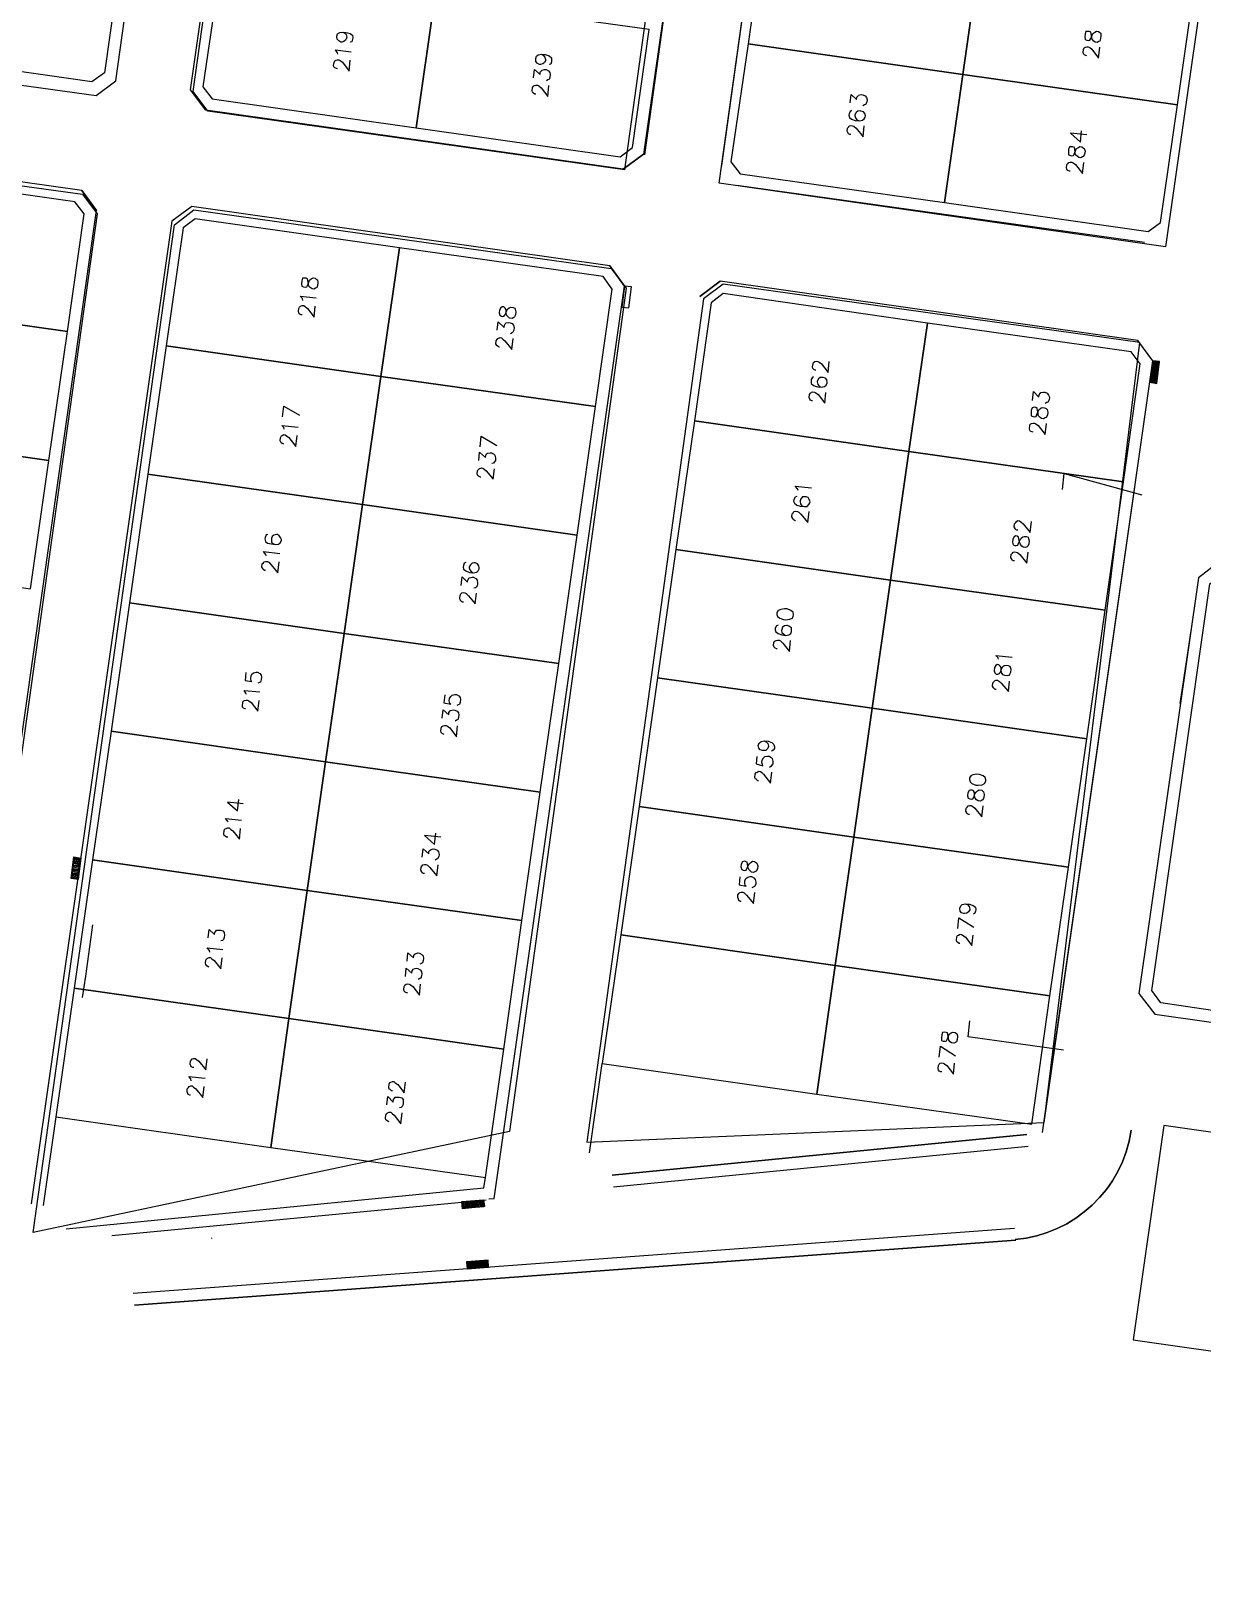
# Model space of a CAD drawing. Header units: metres. Extents: x 678 to 2349, y 417 to 1219.
# Drawn here: x 2076.6 to 2184.6, y 813 to 955.8 of the extents above; entities that cross this region are included whole.
import ezdxf

# ---------------------------------------------------------------- set-up
doc = ezdxf.new("R2010")
doc.units = ezdxf.units.M
doc.layers.add('BORDILLO', color=1, linetype='Continuous')
doc.layers.add('PDF2_area escolar', color=7, linetype='Continuous', true_color=0x989898)
doc.layers.add('PDF_Geometry', color=7, linetype='Continuous', true_color=0x797979)

# ---------------------------------------------------------------- blocks, each defined once
blk = doc.blocks.new('base')
at = {"layer": 'PDF_Geometry', "lineweight": 25, "extrusion": (-0.000787417, 0.063364, 0.99799), "elevation": 0.03}
for points in [[(-314.36, -197.29), (-299.6, -195.68), (-292.74, -194.19), (-282.66, -192.11), (-274.48, -190.36), (-258.04, -185.15), (-248.03, -180.61), (-240.54, -177.71), (-228.64, -174.04), (-222.73, -172.71), (-217.38, -171.04), (-209.93, -169.25), (-202.16, -164.76), (-196.2, -160.28), (-195.07, -159.82), (-178.09, -157.46), (-154.3, -156.61), (-136.67, -154.61), (-124.44, -153.16), (-118.07, -151.47), (-100.79, -146.65), (-80.95, -140.97), (-73.38, -139.33), (-61.69, -135.82), (-40.5, -131.6), (-37.73, -130.87), (-17.66, -129.44), (1.31, -127.46), (21.09, -124.93), (41.01, -122.83), (47.38, -123.46), (63.59, -123.19), (81.4, -124.31), (85.64, -96.07), (88.7, -66.39), (92.81, -40.78), (97.16, -22.39), (100.6, -1.56), (102.48, 8.32), (109.69, 37.36), (117.53, 76.62), (126.22, 115.64), (131.51, 149.59), (134.68, 173.97), (136.92, 195.59), (139.96, 229.68), (141.56, 250.68), (142.61, 271.37), (143.25, 283.21), (147.07, 312.94), (152.58, 355.63), (153.55, 396.04), (150.87, 418.02), (151.78, 438.64), (150.96, 458.03), (151.78, 438.64), (150.87, 418.02), (153.55, 396.04), (152.58, 355.63), (147.07, 312.94), (143.25, 283.21), (142.61, 271.37), (141.56, 250.68), (139.96, 229.68), (136.92, 195.59), (134.68, 173.97), (131.51, 149.59), (126.22, 115.64), (117.53, 76.62), (109.69, 37.36), (102.48, 8.32), (100.6, -1.56), (97.16, -22.39), (92.81, -40.78), (88.7, -66.39), (85.64, -96.07), (81.4, -124.31), (63.59, -123.19), (47.38, -123.46), (41.01, -122.83), (21.09, -124.93), (1.31, -127.46), (-17.66, -129.44), (-37.73, -130.87), (-40.5, -131.6), (-61.69, -135.82), (-73.38, -139.33), (-80.95, -140.97), (-100.79, -146.65), (-118.07, -151.47), (-124.44, -153.16), (-136.67, -154.61), (-154.3, -156.61), (-178.09, -157.46), (-195.07, -159.82), (-196.2, -160.28), (-202.16, -164.76), (-209.93, -169.25), (-217.38, -171.04), (-222.73, -172.71), (-228.64, -174.04), (-240.54, -177.71), (-248.03, -180.61), (-258.04, -185.15), (-274.48, -190.36), (-282.66, -192.11), (-292.74, -194.19), (-299.6, -195.68), (-314.36, -197.29), (-312.18, -178.45), (-309.15, -157.9), (-306.88, -132.9), (-305.82, -118), (-298.64, -78.8), (-291.06, -45.08), (-282.25, -15.12), (-275.64, 10.47), (-270.32, 33.9), (-263.82, 63.16), (-258.15, 86.41), (-284.42, 123.89)], [(-120.33, -7.08), (-121.73, -5.2), (-110.82, 64.9), (-108.94, 66.25), (-70.52, 60.32), (-69.13, 58.44), (-80.03, -11.66), (-81.91, -13.01)], [(-83.24, 53.28), (-83.42, 53.35), (-83.54, 53.5), (-83.6, 53.74), (-83.59, 53.83), (-83.48, 54), (-83.33, 54.12), (-83.13, 54.19), (-83.04, 54.18), (-82.87, 54.07), (-82.7, 53.91), (-82.68, 53.72), (-82.69, 53.63), (-82.76, 53.41), (-82.96, 53.29), (-83.24, 53.28), (-83.56, 53.32), (-83.92, 53.41), (-84.13, 53.57), (-84.15, 53.81), (-84.14, 53.94), (-84.06, 54.17), (-83.92, 54.19)], [(-82.77, 55.31), (-82.74, 55.17), (-82.54, 54.91), (-84, 55.09)], [(-101.57, 55.53), (-101.74, 55.65), (-101.86, 55.8), (-101.92, 56.04), (-101.92, 56.08), (-101.8, 56.3), (-101.64, 56.42), (-101.45, 56.49), (-101.36, 56.48), (-101.14, 56.36), (-101.02, 56.21), (-101, 55.97), (-101.01, 55.93), (-101.08, 55.71), (-101.23, 55.59), (-101.57, 55.53), (-101.89, 55.57), (-102.24, 55.71), (-102.45, 55.87), (-102.47, 56.11), (-102.45, 56.24), (-102.38, 56.47), (-102.24, 56.49)], [(-151.83, 56.3), (-151.74, 56.29), (-151.61, 56.23), (-151.53, 56.13), (-151.5, 55.98), (-151.53, 55.71), (-151.59, 55.58), (-151.7, 55.5), (-151.84, 55.47), (-151.98, 55.48), (-152.11, 55.55), (-152.32, 55.71), (-152.92, 56.53), (-153.04, 55.52)], [(-82.7, 56.64), (-82.61, 56.63), (-82.47, 56.57), (-82.39, 56.47), (-82.36, 56.33), (-82.4, 56.05), (-82.46, 55.92), (-82.56, 55.84), (-82.7, 55.81), (-82.84, 55.83), (-82.97, 55.89), (-83.19, 56.05), (-83.78, 56.87), (-83.9, 55.86)], [(-100.79, 57.71), (-100.89, 56.93), (-101.39, 57.41), (-101.41, 57.18), (-101.52, 57.06), (-101.57, 57.02), (-101.81, 56.95), (-101.95, 56.97), (-102.17, 57.09), (-102.29, 57.24), (-102.31, 57.43), (-102.28, 57.66), (-102.21, 57.88), (-102.11, 57.92), (-101.96, 57.99)], [(-100.98, 59.22), (-100.89, 59.21), (-100.76, 59.14), (-100.68, 59.04), (-100.65, 58.9), (-100.68, 58.63), (-100.74, 58.49), (-100.85, 58.41), (-100.99, 58.38), (-101.13, 58.4), (-101.26, 58.46), (-101.47, 58.63), (-102.07, 59.44), (-102.19, 58.44)], [(-70.52, 60.32), (-69.13, 58.44)], [(-129.96, 60.39), (-130.06, 59.61), (-130.55, 60.09), (-130.58, 59.86), (-130.69, 59.74), (-130.74, 59.7), (-130.98, 59.63), (-131.12, 59.65), (-131.34, 59.77), (-131.46, 59.92), (-131.52, 60.12), (-131.5, 60.34), (-131.38, 60.56), (-131.28, 60.6), (-131.13, 60.67)], [(-130.11, 61.1), (-129.96, 61.18), (-129.84, 61.4), (-129.82, 61.53), (-129.89, 61.73), (-130.06, 61.89), (-130.41, 62.02), (-130.78, 62.07), (-131.07, 62.01), (-131.22, 61.89), (-131.33, 61.72), (-131.34, 61.62), (-131.28, 61.38), (-131.16, 61.23), (-130.94, 61.16), (-130.89, 61.15), (-130.66, 61.17), (-130.5, 61.29), (-130.38, 61.51), (-130.37, 61.6), (-130.44, 61.79), (-130.56, 61.95), (-130.78, 62.07)], [(-129.98, 63.31), (-129.89, 63.3), (-129.76, 63.24), (-129.72, 63.14), (-129.65, 63), (-129.68, 62.72), (-129.79, 62.6), (-129.85, 62.51), (-129.99, 62.48), (-130.13, 62.5), (-130.26, 62.56), (-130.47, 62.72), (-131.11, 63.54), (-131.23, 62.54)], [(-151.74, 63.62), (-150.23, 63.44), (-151.15, 64.29), (-151.27, 63.24)], [(-108.94, 66.25), (-110.82, 64.9)], [(-150.18, 66.95), (-150.09, 66.94), (-149.95, 66.88), (-149.87, 66.78), (-149.84, 66.64), (-149.88, 66.36), (-149.94, 66.23), (-150.04, 66.15), (-150.18, 66.12), (-150.32, 66.14), (-150.45, 66.2), (-150.67, 66.36), (-151.31, 67.18), (-151.43, 66.18)], [(-58.98, 67.61), (-60.33, 69.48)], [(-95.36, 161.3), (-95.87, 161.27), (-108.94, 77.06), (-107.59, 75.18), (-69.13, 69.2), (-67.25, 70.55), (-53.17, 161.22)], [(-69.13, 69.2), (-67.25, 70.55)], [(-107.59, 75.18), (-108.94, 77.06), (-108.66, 79.02), (-109.3, 79.09), (-109.58, 77.13), (-108.94, 77.06)], [(-146.68, 154.87), (-157.56, 84.58), (-156.21, 82.7), (-117.75, 76.73), (-115.86, 78.12), (-117.75, 76.73)], [(-79.24, 78.02), (-79.22, 77.83), (-79.01, 77.62), (-80.47, 77.8)], [(-79.17, 79.36), (-79.08, 79.35), (-78.95, 79.29), (-78.87, 79.18), (-78.84, 79.04), (-78.87, 78.77), (-78.94, 78.63), (-79.04, 78.55), (-79.19, 78.48), (-79.32, 78.5), (-79.45, 78.6), (-79.66, 78.77), (-80.26, 79.58), (-80.38, 78.58)], [(-97.15, 81.01), (-97.24, 80.24), (-97.78, 80.77), (-97.81, 80.54), (-97.87, 80.41), (-97.98, 80.33), (-98.16, 80.3), (-98.35, 80.32), (-98.52, 80.39), (-98.64, 80.55), (-98.71, 80.78), (-98.68, 81.01), (-98.57, 81.19), (-98.51, 81.27), (-98.36, 81.35)], [(-97.33, 82.57), (-97.29, 82.56), (-97.12, 82.45), (-97.08, 82.4), (-97, 82.25), (-97.03, 81.97), (-97.14, 81.85), (-97.2, 81.76), (-97.39, 81.69), (-97.53, 81.71), (-97.66, 81.82), (-97.82, 81.98), (-98.47, 82.8), (-98.59, 81.79)], [(-126.48, 85.06), (-126.43, 85.05), (-126.3, 84.99), (-126.22, 84.89), (-126.19, 84.75), (-126.23, 84.47), (-126.29, 84.34), (-126.39, 84.26), (-126.53, 84.23), (-126.67, 84.25), (-126.8, 84.31), (-127.01, 84.47), (-127.61, 85.29), (-127.73, 84.28)], [(-146.52, 155.78), (-157.56, 84.58), (-157.28, 86.54), (-157.91, 86.67), (-158.2, 84.66), (-157.56, 84.58)], [(-157.6, 84.63), (-157.33, 86.5), (-157.87, 86.61), (-158.15, 84.7), (-157.56, 84.95)], [(-157.53, 85.18), (-158.12, 84.93)], [(-157.55, 85.05), (-158.14, 84.79)], [(-157.54, 85.09), (-158.13, 84.88)], [(-157.57, 84.91), (-158.06, 84.69)], [(-157.58, 84.82), (-157.92, 84.67)], [(-126.27, 85.68), (-126.12, 85.76), (-126.05, 85.93), (-126.03, 86.07), (-126.05, 86.3), (-126.26, 86.47), (-126.62, 86.61), (-126.94, 86.64), (-127.27, 86.59), (-127.42, 86.47), (-127.5, 86.25), (-127.5, 86.2), (-127.48, 85.97), (-127.36, 85.81), (-127.14, 85.74), (-127.05, 85.73), (-126.86, 85.75), (-126.71, 85.87), (-126.59, 86.09), (-126.58, 86.14), (-126.65, 86.38), (-126.77, 86.53), (-126.94, 86.64)], [(-157.33, 86.5), (-157.91, 86.25)], [(-157.34, 86.37), (-157.93, 86.11)], [(-157.34, 86.41), (-157.92, 86.2)], [(-157.36, 86.27), (-157.94, 86.02)], [(-157.36, 86.23), (-157.95, 85.97)], [(-157.37, 86.14), (-157.96, 85.88)], [(-157.39, 86), (-158.02, 85.75)], [(-157.38, 86.05), (-158.01, 85.84)], [(-157.4, 85.91), (-158.03, 85.66)], [(-157.4, 85.86), (-158.04, 85.61)], [(-157.42, 85.77), (-158.05, 85.52)], [(-157.42, 86.51), (-157.9, 86.34)], [(-157.47, 85.69), (-158.06, 85.43)], [(-157.48, 85.64), (-158.07, 85.39)], [(-157.49, 85.5), (-158.08, 85.25)], [(-157.49, 85.55), (-158.08, 85.29)], [(-157.51, 85.41), (-158.09, 85.16)], [(-157.52, 85.32), (-158.1, 85.07)], [(-157.52, 85.27), (-158.11, 85.02)], [(-157.56, 86.53), (-157.9, 86.39)], [(-126.14, 87.89), (-126.09, 87.89), (-125.96, 87.82), (-125.88, 87.72), (-125.85, 87.58), (-125.88, 87.31), (-125.95, 87.17), (-126.05, 87.09), (-126.19, 87.06), (-126.33, 87.08), (-126.46, 87.14), (-126.67, 87.31), (-127.27, 88.12), (-127.39, 87.12)], [(-146.42, 88.11), (-146.52, 87.29), (-147.01, 87.81), (-147.04, 87.58), (-147.15, 87.46), (-147.21, 87.37), (-147.44, 87.35), (-147.58, 87.37), (-147.8, 87.44), (-147.92, 87.64), (-147.99, 87.83), (-147.96, 88.06), (-147.84, 88.28), (-147.74, 88.32), (-147.59, 88.39)], [(-77.25, 88.77), (-77.37, 87.77), (-78.8, 88.63)], [(-77.39, 89.9), (-77.36, 89.76), (-77.16, 89.55), (-78.66, 89.73)], [(-146.44, 91.03), (-146.35, 91.02), (-146.22, 90.96), (-146.14, 90.86), (-146.11, 90.72), (-146.14, 90.44), (-146.2, 90.31), (-146.31, 90.23), (-146.45, 90.2), (-146.59, 90.22), (-146.72, 90.28), (-146.93, 90.44), (-147.57, 91.26), (-147.69, 90.26)], [(-77.32, 91.28), (-77.23, 91.27), (-77.1, 91.17), (-77.06, 91.11), (-76.99, 90.97), (-77.02, 90.69), (-77.13, 90.52), (-77.18, 90.48), (-77.33, 90.41), (-77.47, 90.42), (-77.59, 90.53), (-77.81, 90.69), (-78.45, 91.51), (-78.57, 90.51)], [(-95.44, 91.75), (-95.55, 90.79), (-96.98, 91.66)], [(-95.29, 93.03), (-95.38, 92.25), (-95.92, 92.74), (-95.95, 92.55), (-96.01, 92.42), (-96.11, 92.34), (-96.34, 92.32), (-96.48, 92.34), (-96.66, 92.41), (-96.78, 92.56), (-96.84, 92.8), (-96.82, 93.03), (-96.7, 93.2), (-96.65, 93.29), (-96.5, 93.32)], [(-95.47, 94.58), (-95.42, 94.58), (-95.25, 94.47), (-95.21, 94.41), (-95.14, 94.27), (-95.17, 93.95), (-95.28, 93.82), (-95.33, 93.78), (-95.53, 93.71), (-95.67, 93.73), (-95.79, 93.83), (-95.96, 93.99), (-96.61, 94.77), (-96.72, 93.81)], [(-124.72, 96.16), (-124.65, 96.01), (-124.45, 95.76), (-125.96, 95.94)], [(-149.09, 96.36), (-149.27, 94.9), (-156.39, 96.96)], [(-124.57, 96.7), (-124.42, 96.77), (-124.3, 96.99), (-124.28, 97.13), (-124.35, 97.32), (-124.56, 97.53), (-124.87, 97.62), (-125.24, 97.66), (-125.52, 97.65), (-125.68, 97.48), (-125.79, 97.31), (-125.8, 97.22), (-125.73, 97.02), (-125.62, 96.83), (-125.44, 96.76), (-125.35, 96.75), (-125.12, 96.76), (-124.96, 96.93), (-124.89, 97.11), (-124.88, 97.2), (-124.9, 97.39), (-125.02, 97.59), (-125.24, 97.66)], [(-124.43, 98.95), (-124.39, 98.95), (-124.22, 98.84), (-124.18, 98.74), (-124.11, 98.59), (-124.14, 98.32), (-124.25, 98.19), (-124.3, 98.1), (-124.49, 98.08), (-124.63, 98.1), (-124.76, 98.16), (-124.92, 98.36), (-125.57, 99.14), (-125.69, 98.13)], [(-75.76, 99.63), (-75.61, 99.66), (-75.49, 99.88), (-75.48, 100.01), (-75.54, 100.25), (-75.71, 100.41), (-76.07, 100.5), (-76.43, 100.54), (-76.71, 100.53), (-76.87, 100.41), (-76.99, 100.19), (-77, 100.1), (-76.93, 99.91), (-76.81, 99.76), (-76.64, 99.64), (-76.54, 99.63), (-76.3, 99.69), (-76.15, 99.82), (-76.08, 99.99), (-76.07, 100.08), (-76.09, 100.32), (-76.21, 100.47), (-76.43, 100.54)], [(-144.93, 100.08), (-144.84, 100.07), (-144.71, 100.01), (-144.68, 99.91), (-144.6, 99.76), (-144.63, 99.49), (-144.74, 99.36), (-144.8, 99.28), (-144.95, 99.2), (-145.08, 99.22), (-145.21, 99.32), (-145.42, 99.49), (-146.07, 100.31), (-146.19, 99.3)], [(-75.5, 102.94), (-75.41, 102.93), (-75.27, 102.86), (-75.24, 102.77), (-75.16, 102.62), (-75.2, 102.34), (-75.31, 102.22), (-75.36, 102.13), (-75.5, 102.1), (-75.69, 102.12), (-75.82, 102.19), (-75.98, 102.39), (-76.63, 103.17), (-76.75, 102.16)], [(-75.57, 101.6), (-75.54, 101.46), (-75.34, 101.2), (-76.84, 101.38)], [(-93.97, 102.43), (-93.82, 102.5), (-93.75, 102.72), (-93.73, 102.86), (-93.75, 103.05), (-93.97, 103.21), (-94.32, 103.35), (-94.64, 103.39), (-94.97, 103.33), (-95.12, 103.21), (-95.19, 103.04), (-95.2, 102.95), (-95.18, 102.76), (-95.06, 102.56), (-94.84, 102.48), (-94.75, 102.47), (-94.56, 102.5), (-94.4, 102.66), (-94.29, 102.84), (-94.28, 102.93), (-94.35, 103.12), (-94.47, 103.27), (-94.64, 103.39)], [(-144.59, 102.91), (-144.5, 102.9), (-144.37, 102.84), (-144.33, 102.74), (-144.26, 102.6), (-144.29, 102.32), (-144.4, 102.2), (-144.46, 102.11), (-144.6, 102.08), (-144.74, 102.1), (-144.87, 102.16), (-145.08, 102.32), (-145.72, 103.14), (-145.85, 102.14)], [(-253.28, 117.21), (-163.47, 103.24), (-161.54, 104.68), (-155.57, 143.05), (-157.01, 144.98), (-245.63, 158.72)], [(-93.53, 104.55), (-93.62, 103.77), (-94.12, 104.25), (-94.14, 104.07), (-94.25, 103.9), (-94.31, 103.86), (-94.55, 103.79), (-94.68, 103.81), (-94.9, 103.93), (-95.02, 104.08), (-95.04, 104.32), (-95.02, 104.5), (-94.94, 104.72), (-94.84, 104.8), (-94.7, 104.83)], [(-162.33, 144.7), (-157.59, 143.94), (-156.76, 142.78), (-162.58, 105.27), (-163.75, 104.43), (-168.44, 105.14)], [(-93.71, 106.1), (-93.62, 106.09), (-93.49, 105.99), (-93.41, 105.88), (-93.38, 105.74), (-93.42, 105.47), (-93.48, 105.33), (-93.58, 105.25), (-93.72, 105.22), (-93.86, 105.24), (-93.99, 105.3), (-94.2, 105.51), (-94.8, 106.28), (-94.92, 105.28)], [(-122.72, 108.58), (-122.57, 108.65), (-122.45, 108.87), (-122.43, 109.01), (-122.5, 109.2), (-122.72, 109.37), (-123.03, 109.5), (-123.39, 109.54), (-123.68, 109.48), (-123.88, 109.37), (-123.94, 109.19), (-123.95, 109.1), (-123.94, 108.86), (-123.77, 108.71), (-123.59, 108.64), (-123.5, 108.63), (-123.31, 108.65), (-123.11, 108.77), (-123.04, 108.99), (-123.03, 109.08), (-123.05, 109.27), (-123.22, 109.43), (-123.39, 109.54)], [(-122.59, 110.79), (-122.55, 110.78), (-122.41, 110.72), (-122.33, 110.62), (-122.26, 110.47), (-122.29, 110.2), (-122.4, 110.07), (-122.5, 109.99), (-122.64, 109.96), (-122.78, 109.98), (-122.91, 110.04), (-123.12, 110.25), (-123.72, 111.02), (-123.84, 110.01)], [(-160.76, 109.59), (-160.01, 114.28), (-159.68, 116.28)], [(-142.99, 111.99), (-142.96, 111.85), (-142.75, 111.64), (-144.26, 111.82)], [(-73.57, 112.35), (-73.49, 113.08), (-74.12, 113.2), (-74.04, 113.15), (-74.02, 112.91), (-74.04, 112.68), (-74.11, 112.51), (-74.27, 112.39), (-74.51, 112.32), (-74.64, 112.34), (-74.86, 112.46), (-74.98, 112.61), (-75, 112.8), (-74.98, 113.03), (-74.9, 113.25), (-74.81, 113.29), (-74.66, 113.36)], [(-142.74, 114.79), (-142.65, 114.78), (-142.53, 114.67), (-142.49, 114.62), (-142.41, 114.48), (-142.45, 114.16), (-142.56, 114.03), (-142.61, 113.99), (-142.76, 113.91), (-142.89, 113.93), (-143.07, 114.04), (-143.23, 114.2), (-143.88, 114.98), (-144, 114.02)], [(-73.49, 115.72), (-73.45, 115.72), (-73.32, 115.66), (-73.23, 115.55), (-73.21, 115.41), (-73.24, 115.14), (-73.3, 115.01), (-73.4, 114.93), (-73.55, 114.9), (-73.68, 114.91), (-73.81, 114.98), (-74.03, 115.14), (-74.62, 115.95), (-74.75, 114.95)], [(-73.61, 114.39), (-73.53, 114.25), (-73.38, 114), (-74.84, 114.17)], [(-91.89, 114.65), (-91.8, 115.38), (-92.44, 115.5), (-92.35, 115.45), (-92.29, 115.21), (-92.32, 114.98), (-92.43, 114.81), (-92.58, 114.69), (-92.82, 114.62), (-92.96, 114.64), (-93.18, 114.76), (-93.3, 114.91), (-93.32, 115.1), (-93.29, 115.33), (-93.22, 115.55), (-93.12, 115.59), (-92.98, 115.66)], [(-91.63, 116.8), (-91.73, 116.02), (-92.23, 116.5), (-92.25, 116.27), (-92.36, 116.14), (-92.41, 116.1), (-92.65, 116.04), (-92.79, 116.06), (-93.01, 116.17), (-93.13, 116.33), (-93.15, 116.52), (-93.12, 116.75), (-93.05, 116.97), (-92.95, 117), (-92.81, 117.08)], [(-91.78, 118.3), (-91.73, 118.29), (-91.6, 118.23), (-91.52, 118.13), (-91.49, 117.99), (-91.52, 117.71), (-91.59, 117.58), (-91.69, 117.5), (-91.83, 117.47), (-91.97, 117.49), (-92.1, 117.55), (-92.31, 117.71), (-92.91, 118.53), (-93.03, 117.52)], [(-121.29, 119.26), (-121.51, 119.38), (-121.63, 119.53), (-121.69, 119.77), (-121.69, 119.82), (-121.57, 120.03), (-121.42, 120.15), (-121.18, 120.17), (-121.14, 120.17), (-120.91, 120.09), (-120.79, 119.94), (-120.73, 119.7), (-120.73, 119.65), (-120.85, 119.44), (-121.01, 119.32), (-121.29, 119.26), (-121.66, 119.3), (-122.01, 119.44), (-122.18, 119.6), (-122.24, 119.84), (-122.23, 119.97), (-122.11, 120.15), (-121.97, 120.22)], [(-120.61, 120.71), (-120.53, 121.39), (-121.15, 121.56), (-121.12, 121.46), (-121.05, 121.27), (-121.08, 121.04), (-121.2, 120.82), (-121.35, 120.7), (-121.58, 120.68), (-121.72, 120.7), (-121.9, 120.77), (-122.02, 120.92), (-122.08, 121.16), (-122.06, 121.39), (-121.94, 121.56), (-121.89, 121.65), (-121.74, 121.72)], [(-120.71, 122.94), (-120.66, 122.94), (-120.54, 122.83), (-120.45, 122.77), (-120.38, 122.63), (-120.41, 122.35), (-120.52, 122.18), (-120.62, 122.14), (-120.77, 122.07), (-120.91, 122.09), (-121.03, 122.19), (-121.2, 122.35), (-121.84, 123.17), (-121.96, 122.17)], [(-73.18, 124.5), (-71.72, 124.32), (-72.64, 125.13), (-72.76, 124.08)], [(-140.15, 126.31), (-140.06, 126.3), (-139.93, 126.23), (-139.89, 126.14), (-139.82, 125.99), (-139.85, 125.71), (-139.96, 125.59), (-140.02, 125.5), (-140.16, 125.47), (-140.3, 125.49), (-140.47, 125.56), (-140.64, 125.72), (-141.28, 126.54), (-141.4, 125.53)], [(-71.7, 127.56), (-71.6, 127.55), (-71.48, 127.45), (-71.39, 127.39), (-71.36, 127.25), (-71.4, 126.93), (-71.46, 126.79), (-71.56, 126.76), (-71.71, 126.69), (-71.85, 126.7), (-71.97, 126.81), (-72.18, 126.97), (-72.79, 127.74), (-72.9, 126.78)], [(-71.77, 126.18), (-71.69, 126.03), (-71.53, 125.83), (-73, 126.01)], [(-91.37, 127.8), (-89.87, 127.62), (-90.78, 128.47), (-90.91, 127.42)], [(-58.08, 129.36), (-57.81, 131.22), (-57.26, 131.16), (-57.53, 129.29)], [(-58.06, 129.54), (-57.51, 129.43)], [(-58.07, 129.45), (-57.52, 129.34)], [(-89.62, 129.63), (-89.72, 128.85), (-90.22, 129.33), (-90.24, 129.1), (-90.35, 128.98), (-90.45, 128.94), (-90.64, 128.87), (-90.78, 128.89), (-91, 129.01), (-91.12, 129.16), (-91.18, 129.4), (-91.16, 129.59), (-91.04, 129.8), (-90.94, 129.84), (-90.8, 129.91)], [(-57.84, 130.95), (-57.29, 130.88)], [(-57.85, 130.86), (-57.3, 130.79)], [(-57.86, 130.77), (-57.31, 130.7)], [(-57.87, 130.68), (-57.33, 130.56)], [(-57.89, 130.54), (-57.34, 130.47)], [(-57.9, 130.45), (-57.35, 130.38)], [(-57.91, 130.36), (-57.36, 130.29)], [(-57.92, 130.26), (-57.38, 130.15)], [(-57.98, 130.13), (-57.39, 130.06)], [(-58, 130.04), (-57.45, 129.98)], [(-58.01, 129.95), (-57.46, 129.84)], [(-58.02, 129.86), (-57.47, 129.75)], [(-58.03, 129.72), (-57.49, 129.66)], [(-58.05, 129.63), (-57.5, 129.56)], [(-89.81, 131.14), (-89.72, 131.13), (-89.59, 131.07), (-89.56, 130.97), (-89.48, 130.82), (-89.51, 130.55), (-89.62, 130.42), (-89.68, 130.33), (-89.82, 130.3), (-89.96, 130.32), (-90.09, 130.38), (-90.3, 130.59), (-90.94, 131.37), (-91.07, 130.36)], [(-57.81, 131.18), (-57.26, 131.11)], [(-57.82, 131.09), (-57.28, 130.98)], [(-118.9, 131.81), (-118.81, 132.55), (-119.45, 132.67), (-119.36, 132.61), (-119.34, 132.38), (-119.36, 132.19), (-119.44, 131.97), (-119.64, 131.86), (-119.83, 131.79), (-119.97, 131.8), (-120.18, 131.92), (-120.3, 132.08), (-120.37, 132.32), (-120.35, 132.5), (-120.23, 132.72), (-120.18, 132.76), (-119.98, 132.83)], [(-118.99, 134.1), (-118.9, 134.09), (-118.78, 133.98), (-118.74, 133.88), (-118.67, 133.73), (-118.7, 133.46), (-118.81, 133.33), (-118.87, 133.25), (-119.01, 133.22), (-119.15, 133.24), (-119.28, 133.3), (-119.48, 133.51), (-120.13, 134.28), (-120.25, 133.28)], [(-139.67, 134.55), (-139.89, 134.67), (-140.01, 134.82), (-140.07, 135.06), (-140.06, 135.11), (-139.95, 135.32), (-139.79, 135.44), (-139.56, 135.46), (-139.51, 135.46), (-139.29, 135.38), (-139.17, 135.23), (-139.15, 135), (-139.16, 134.95), (-139.23, 134.73), (-139.38, 134.61), (-139.67, 134.55), (-140.03, 134.59), (-140.39, 134.73), (-140.6, 134.89), (-140.62, 135.13), (-140.6, 135.26), (-140.53, 135.44), (-140.39, 135.52)], [(-138.93, 136.82), (-139.05, 135.86), (-140.43, 136.73)], [(-59.14, 135.51), (-58.44, 140.25), (-58.11, 142.2)], [(-69.79, 136.84), (-69.88, 136.06), (-70.38, 136.54), (-70.4, 136.36), (-70.51, 136.23), (-70.57, 136.15), (-70.8, 136.13), (-70.94, 136.15), (-71.16, 136.22), (-71.28, 136.37), (-71.3, 136.61), (-71.27, 136.83), (-71.21, 137.01), (-71.1, 137.09), (-70.96, 137.12)], [(-139.09, 138.23), (-139.04, 138.23), (-138.91, 138.12), (-138.83, 138.06), (-138.8, 137.92), (-138.84, 137.6), (-138.9, 137.47), (-139, 137.44), (-139.14, 137.36), (-139.28, 137.38), (-139.41, 137.48), (-139.62, 137.65), (-140.22, 138.42), (-140.34, 137.46)], [(-69.91, 138.15), (-69.88, 138.01), (-69.68, 137.76), (-71.14, 137.93)], [(-88.1, 139.23), (-88.19, 138.46), (-88.69, 138.93), (-88.72, 138.7), (-88.82, 138.58), (-88.88, 138.54), (-89.11, 138.47), (-89.25, 138.49), (-89.47, 138.61), (-89.59, 138.76), (-89.61, 139), (-89.59, 139.18), (-89.51, 139.4), (-89.42, 139.44), (-89.27, 139.51)], [(-69.84, 139.54), (-69.74, 139.53), (-69.62, 139.42), (-69.54, 139.31), (-69.51, 139.17), (-69.54, 138.9), (-69.6, 138.77), (-69.7, 138.73), (-69.85, 138.66), (-69.99, 138.67), (-70.11, 138.78), (-70.32, 138.95), (-70.93, 139.71), (-71.05, 138.71)], [(-87.93, 140.65), (-88.02, 139.87), (-88.52, 140.35), (-88.55, 140.12), (-88.65, 139.99), (-88.7, 139.95), (-88.94, 139.89), (-89.08, 139.91), (-89.3, 140.03), (-89.42, 140.18), (-89.44, 140.41), (-89.42, 140.6), (-89.34, 140.82), (-89.25, 140.85), (-89.1, 140.93)], [(-88.11, 142.16), (-88.02, 142.14), (-87.89, 142.08), (-87.81, 141.98), (-87.78, 141.84), (-87.82, 141.56), (-87.88, 141.43), (-87.98, 141.35), (-88.12, 141.32), (-88.26, 141.34), (-88.39, 141.4), (-88.6, 141.57), (-89.2, 142.38), (-89.32, 141.37)], [(-148.55, 148.19), (-139.76, 146.85), (-139.94, 145.39)], [(-137.08, 148.7), (-137.2, 147.7), (-138.58, 148.61)], [(-68.3, 148.81), (-68.21, 148.8), (-68.08, 148.74), (-68.04, 148.64), (-67.97, 148.49), (-68, 148.22), (-68.11, 148.09), (-68.17, 148.01), (-68.31, 147.98), (-68.45, 147.99), (-68.58, 148.06), (-68.79, 148.22), (-69.43, 149.04), (-69.55, 148.03)], [(-68.06, 150.03), (-68.04, 149.85), (-67.83, 149.64), (-69.34, 149.82)], [(-104.72, 157.14), (-105.99, 148.9)], [(-137.29, 150.07), (-137.2, 150.06), (-137.06, 150), (-136.98, 149.9), (-136.96, 149.76), (-136.99, 149.48), (-137.05, 149.35), (-137.15, 149.27), (-137.3, 149.24), (-137.43, 149.26), (-137.56, 149.32), (-137.78, 149.48), (-138.37, 150.3), (-138.49, 149.29)], [(-67.99, 151.37), (-67.9, 151.36), (-67.77, 151.3), (-67.73, 151.2), (-67.66, 151.05), (-67.69, 150.78), (-67.8, 150.65), (-67.86, 150.57), (-68.01, 150.49), (-68.14, 150.51), (-68.27, 150.62), (-68.48, 150.78), (-69.12, 151.6), (-69.25, 150.59)], [(-86.61, 151.2), (-86.52, 151.19), (-86.39, 151.08), (-86.3, 151.03), (-86.27, 150.88), (-86.31, 150.56), (-86.38, 150.43), (-86.47, 150.4), (-86.62, 150.32), (-86.76, 150.34), (-86.88, 150.45), (-87.1, 150.61), (-87.7, 151.38), (-87.81, 150.42)], [(-86.08, 152.48), (-86.18, 151.71), (-86.67, 152.23), (-86.7, 152), (-86.8, 151.87), (-86.86, 151.79), (-87.1, 151.77), (-87.23, 151.79), (-87.46, 151.86), (-87.58, 152.01), (-87.59, 152.25), (-87.57, 152.48), (-87.5, 152.65), (-87.4, 152.73), (-87.25, 152.76)], [(-55.53, 153.21), (-54.26, 161.4)], [(-86.27, 154.04), (-86.17, 154.02), (-86.05, 153.92), (-85.96, 153.86), (-85.93, 153.72), (-85.97, 153.44), (-86.03, 153.27), (-86.13, 153.23), (-86.28, 153.16), (-86.42, 153.17), (-86.54, 153.28), (-86.75, 153.45), (-87.35, 154.26), (-87.47, 153.25)], [(-106.89, 160.32), (-145.16, 157.05)], [(-56.37, 163.56), (-94.93, 160.27), (-95.09, 159.32)], [(-60.55, 164.25), (-95.12, 161.36)], [(-92.96, 161.57), (-94.84, 161.42), (-94.91, 161.99), (-92.99, 162.13)], [(-94.04, 161.46), (-94.11, 162.03)], [(-94.28, 161.45), (-94.3, 162.01)], [(-94.37, 161.46), (-94.39, 162.02)], [(-94.46, 161.42), (-94.54, 161.99)], [(-94.56, 161.43), (-94.63, 162)], [(-94.69, 161.45), (-94.72, 161.96)], [(-94.79, 161.42), (-94.82, 161.98)], [(-93.01, 161.57), (-93.08, 162.14)], [(-93.15, 161.54), (-93.18, 162.1)], [(-93.24, 161.55), (-93.27, 162.11)], [(-93.34, 161.52), (-93.37, 162.08)], [(-93.43, 161.53), (-93.5, 162.1)], [(-93.52, 161.54), (-93.6, 162.06)], [(-93.67, 161.51), (-93.69, 162.07)], [(-93.76, 161.52), (-93.79, 162.04)], [(-93.85, 161.49), (-93.88, 162.05)], [(-93.95, 161.5), (-94.02, 162.06)], [(-94.18, 161.48), (-94.2, 162.04)], [(-143.83, 164.63), (-62.45, 169.62)], [(-69.78, 164.62), (-69.79, 164.57)], [(-93.3, 167.64), (-93.34, 167.69), (-95.21, 167.54), (-95.19, 166.98), (-93.27, 167.12)], [(-93.31, 167.17), (-94.04, 167.63)], [(-93.31, 167.13), (-94.14, 167.6)], [(-93.41, 167.09), (-94.28, 167.61)], [(-93.55, 167.11), (-94.37, 167.62)], [(-93.64, 167.12), (-94.51, 167.6)], [(-93.74, 167.09), (-94.6, 167.61)], [(-93.87, 167.1), (-94.7, 167.57)], [(-93.97, 167.07), (-94.83, 167.59)], [(-94.11, 167.08), (-94.93, 167.55)], [(-94.2, 167.05), (-95.07, 167.57)], [(-94.3, 167.06), (-95.17, 167.54)], [(-94.44, 167.03), (-95.22, 167.5)], [(-94.53, 167.04), (-95.22, 167.45)], [(-94.67, 167.06), (-95.19, 167.35)], [(-94.76, 167.02), (-95.2, 167.26)], [(-94.9, 167.04), (-95.2, 167.22)], [(-95, 167.01), (-95.22, 167.12)], [(-95.09, 167.02), (-95.18, 167.07)], [(-93.29, 167.36), (-93.81, 167.65)], [(-93.3, 167.26), (-93.95, 167.62)], [(-93.3, 167.59), (-93.48, 167.66)], [(-93.32, 167.5), (-93.57, 167.67)], [(-93.33, 167.41), (-93.72, 167.64)]]:
    blk.add_lwpolyline(points, dxfattribs=at)
for points in [[(-140.37, 57.89), (-142.22, 46.01), (-122.41, 42.97), (-120.62, 54.81)], [(-62.9, 45.87), (-61.22, 56.75), (-60.05, 57.58), (-41.29, 54.67), (-43.14, 42.79)], [(-160.13, 60.96), (-161.97, 49.08), (-142.22, 46.01), (-140.37, 57.89)], [(-89.91, 62.2), (-91.75, 50.36), (-72, 47.29), (-70.27, 58.16), (-71.11, 59.28)], [(-109.83, 64.27), (-111.51, 53.39), (-91.75, 50.36), (-89.91, 62.2), (-108.67, 65.11)], [(-151.67, 54.57), (-151.69, 54.8), (-151.86, 54.87), (-152, 54.89), (-152.14, 54.86), (-152.21, 54.72), (-152.34, 54.42), (-152.4, 54.24), (-152.6, 54.12), (-152.75, 54.05), (-152.93, 54.07), (-153.06, 54.18), (-153.15, 54.23), (-153.16, 54.47), (-153.13, 54.74), (-153.06, 54.97), (-152.96, 55), (-152.81, 55.08), (-152.63, 55.05), (-152.5, 54.95), (-152.34, 54.79), (-152.31, 54.6), (-152.26, 54.27), (-152.23, 54.12), (-152.1, 54.06), (-151.96, 54.05), (-151.78, 54.07), (-151.7, 54.29)], [(-138.53, 69.72), (-140.37, 57.89), (-120.62, 54.81), (-118.89, 65.69), (-119.73, 66.81)], [(-158.45, 71.8), (-160.13, 60.96), (-140.37, 57.89), (-138.53, 69.72), (-157.28, 72.63)], [(-150.02, 65.22), (-150.03, 65.45), (-150.21, 65.52), (-150.35, 65.54), (-150.49, 65.51), (-150.55, 65.38), (-150.68, 65.07), (-150.75, 64.89), (-150.95, 64.77), (-151.1, 64.7), (-151.28, 64.72), (-151.41, 64.83), (-151.49, 64.89), (-151.56, 65.13), (-151.52, 65.4), (-151.4, 65.62), (-151.31, 65.65), (-151.16, 65.73), (-150.98, 65.71), (-150.85, 65.6), (-150.68, 65.44), (-150.66, 65.25), (-150.61, 64.92), (-150.58, 64.78), (-150.45, 64.71), (-150.31, 64.7), (-150.12, 64.72), (-150.05, 64.94)], [(-57.5, 80.64), (-59.18, 69.76), (-58.34, 68.64), (-39.59, 65.73), (-37.75, 77.57)], [(-86.36, 85.14), (-88.21, 73.26), (-69.41, 70.35), (-68.29, 71.18), (-66.6, 82.06)], [(-106.12, 88.17), (-107.8, 77.34), (-106.96, 76.17), (-88.21, 73.26), (-86.36, 85.14)], [(-79.15, 76.48), (-79.17, 76.71), (-79.34, 76.78), (-79.48, 76.8), (-79.62, 76.77), (-79.69, 76.64), (-79.82, 76.33), (-79.88, 76.15), (-80.04, 76.03), (-80.23, 75.96), (-80.41, 75.98), (-80.54, 76.09), (-80.63, 76.15), (-80.64, 76.38), (-80.61, 76.66), (-80.54, 76.88), (-80.44, 76.91), (-80.29, 76.99), (-80.11, 76.97), (-79.94, 76.85), (-79.82, 76.7), (-79.8, 76.47), (-79.74, 76.18), (-79.71, 76.04), (-79.58, 75.98), (-79.44, 75.96), (-79.25, 75.98), (-79.18, 76.21)], [(-55.65, 92.52), (-57.5, 80.64), (-37.75, 77.57), (-35.9, 89.45)], [(-134.98, 92.67), (-136.82, 80.83), (-118.02, 77.87), (-116.9, 78.71), (-115.22, 89.59)], [(-97.34, 79.41), (-97.41, 79.61), (-97.54, 79.72), (-97.68, 79.73), (-97.82, 79.66), (-97.93, 79.53), (-98.01, 79.26), (-98.13, 79.05), (-98.28, 78.93), (-98.43, 78.9), (-98.65, 78.92), (-98.79, 78.99), (-98.82, 79.08), (-98.88, 79.32), (-98.85, 79.6), (-98.74, 79.77), (-98.68, 79.85), (-98.53, 79.93), (-98.3, 79.9), (-98.18, 79.79), (-98.06, 79.64), (-97.99, 79.4), (-97.98, 79.12), (-97.91, 78.97), (-97.78, 78.86), (-97.64, 78.85), (-97.5, 78.92), (-97.38, 79.14)], [(-154.73, 95.74), (-156.41, 84.86), (-155.57, 83.74), (-136.82, 80.83), (-134.98, 92.67)], [(-84.52, 96.97), (-86.36, 85.14), (-66.6, 82.06), (-64.76, 93.9)], [(-157.87, 86.61), (-157.33, 86.5), (-157.6, 84.63), (-158.15, 84.7)], [(-104.27, 100.05), (-106.12, 88.17), (-86.36, 85.14), (-84.52, 96.97)], [(-146.28, 89.3), (-146.3, 89.53), (-146.47, 89.6), (-146.61, 89.62), (-146.75, 89.59), (-146.82, 89.41), (-146.95, 89.15), (-147.01, 88.97), (-147.22, 88.81), (-147.36, 88.78), (-147.54, 88.8), (-147.68, 88.86), (-147.76, 88.97), (-147.82, 89.21), (-147.79, 89.48), (-147.67, 89.7), (-147.57, 89.73), (-147.42, 89.81), (-147.24, 89.79), (-147.11, 89.68), (-146.95, 89.52), (-146.93, 89.28), (-146.87, 89), (-146.84, 88.86), (-146.72, 88.75), (-146.58, 88.73), (-146.39, 88.8), (-146.31, 89.02)], [(-133.13, 104.55), (-134.98, 92.67), (-115.22, 89.59), (-113.37, 101.47)], [(-53.81, 104.36), (-55.65, 92.52), (-35.9, 89.45), (-34.06, 101.28)], [(-152.89, 107.58), (-154.73, 95.74), (-134.98, 92.67), (-133.13, 104.55)], [(-82.67, 108.85), (-84.52, 96.97), (-64.76, 93.9), (-62.91, 105.78)], [(-102.43, 111.88), (-104.27, 100.05), (-84.52, 96.97), (-82.67, 108.85)], [(-131.28, 116.38), (-133.13, 104.55), (-113.37, 101.47), (-111.53, 113.31)], [(-144.43, 101.18), (-144.49, 101.42), (-144.63, 101.48), (-144.76, 101.5), (-144.91, 101.47), (-144.97, 101.29), (-145.1, 101.03), (-145.21, 100.86), (-145.37, 100.69), (-145.51, 100.66), (-145.7, 100.68), (-145.87, 100.75), (-145.91, 100.85), (-145.97, 101.09), (-145.94, 101.36), (-145.82, 101.58), (-145.77, 101.62), (-145.57, 101.69), (-145.39, 101.67), (-145.27, 101.56), (-145.15, 101.4), (-145.08, 101.16), (-145.02, 100.88), (-144.99, 100.74), (-144.87, 100.63), (-144.73, 100.61), (-144.58, 100.69), (-144.46, 100.9)], [(-151.04, 119.46), (-152.89, 107.58), (-133.13, 104.55), (-131.28, 116.38)], [(-80.82, 120.69), (-82.67, 108.85), (-62.91, 105.78), (-61.07, 117.61)], [(-122.61, 107.59), (-122.67, 107.79), (-122.89, 107.95), (-123.2, 108.08), (-123.42, 108.11), (-123.8, 108.06), (-124.05, 107.95), (-124.11, 107.77), (-124.13, 107.64), (-124.11, 107.4), (-123.9, 107.24), (-123.55, 107.1), (-123.32, 107.07), (-122.99, 107.13), (-122.74, 107.24), (-122.62, 107.45)], [(-100.58, 123.76), (-102.43, 111.88), (-82.67, 108.85), (-80.82, 120.69)], [(-142.58, 113.06), (-142.65, 113.25), (-142.78, 113.36), (-142.91, 113.38), (-143.06, 113.3), (-143.17, 113.18), (-143.25, 112.91), (-143.37, 112.69), (-143.52, 112.57), (-143.66, 112.54), (-143.89, 112.57), (-144.02, 112.63), (-144.06, 112.73), (-144.13, 112.92), (-144.09, 113.24), (-143.98, 113.41), (-143.92, 113.5), (-143.78, 113.53), (-143.55, 113.5), (-143.42, 113.44), (-143.3, 113.28), (-143.23, 113.04), (-143.22, 112.76), (-143.15, 112.62), (-143.02, 112.51), (-142.88, 112.49), (-142.73, 112.57), (-142.62, 112.74)], [(-129.44, 128.26), (-131.28, 116.38), (-111.53, 113.31), (-109.68, 125.19)], [(-149.2, 131.29), (-151.04, 119.46), (-131.28, 116.38), (-129.44, 128.26)], [(-78.98, 132.57), (-80.82, 120.69), (-61.07, 117.61), (-59.22, 129.49)], [(-98.74, 135.6), (-100.58, 123.76), (-80.82, 120.69), (-78.98, 132.57)], [(-140.17, 123.06), (-140.23, 123.3), (-140.4, 123.46), (-140.76, 123.6), (-140.98, 123.62), (-141.36, 123.58), (-141.56, 123.46), (-141.68, 123.24), (-141.7, 123.11), (-141.63, 122.91), (-141.46, 122.75), (-141.11, 122.62), (-140.88, 122.59), (-140.5, 122.64), (-140.3, 122.75), (-140.19, 122.93)], [(-139.99, 124.57), (-140.05, 124.81), (-140.18, 124.87), (-140.32, 124.89), (-140.46, 124.86), (-140.57, 124.73), (-140.66, 124.42), (-140.77, 124.25), (-140.92, 124.13), (-141.07, 124.05), (-141.3, 124.08), (-141.43, 124.19), (-141.47, 124.24), (-141.53, 124.48), (-141.5, 124.75), (-141.38, 124.97), (-141.33, 125.01), (-141.18, 125.09), (-140.95, 125.06), (-140.82, 124.95), (-140.7, 124.8), (-140.64, 124.56), (-140.63, 124.28), (-140.55, 124.13), (-140.42, 124.07), (-140.28, 124.05), (-140.14, 124.08), (-140.02, 124.3)], [(-127.59, 140.1), (-129.44, 128.26), (-109.68, 125.19), (-107.84, 137.02)], [(-147.35, 143.17), (-149.2, 131.29), (-129.44, 128.26), (-127.59, 140.1)], [(-58.13, 129.32), (-57.85, 131.28), (-57.21, 131.2), (-57.5, 129.19)], [(-57.26, 131.16), (-57.81, 131.22), (-58.08, 129.36), (-57.53, 129.29)], [(-77.13, 144.4), (-78.98, 132.57), (-59.22, 129.49), (-57.38, 141.33)], [(-119.01, 130.9), (-119.07, 131.14), (-119.2, 131.2), (-119.34, 131.22), (-119.48, 131.19), (-119.55, 131.06), (-119.67, 130.79), (-119.79, 130.58), (-119.94, 130.46), (-120.09, 130.38), (-120.27, 130.4), (-120.45, 130.52), (-120.49, 130.57), (-120.55, 130.81), (-120.52, 131.08), (-120.4, 131.3), (-120.35, 131.34), (-120.15, 131.41), (-119.97, 131.39), (-119.84, 131.28), (-119.72, 131.13), (-119.65, 130.93), (-119.6, 130.6), (-119.57, 130.46), (-119.44, 130.4), (-119.3, 130.38), (-119.16, 130.41), (-119.04, 130.63)], [(-96.93, 147.48), (-98.74, 135.6), (-78.98, 132.57), (-77.13, 144.4)], [(-125.74, 151.98), (-127.59, 140.1), (-107.84, 137.02), (-105.99, 148.9)], [(-145.55, 155.01), (-147.35, 143.17), (-127.59, 140.1), (-125.74, 151.98)], [(-75.33, 156.29), (-77.13, 144.4), (-57.38, 141.33), (-55.53, 153.21)], [(-95.09, 159.32), (-96.93, 147.48), (-77.13, 144.4), (-75.33, 156.29)], [(-137.3, 146.92), (-137.31, 147.16), (-137.45, 147.22), (-137.63, 147.24), (-137.77, 147.21), (-137.83, 147.08), (-137.96, 146.77), (-138.03, 146.59), (-138.19, 146.47), (-138.33, 146.4), (-138.56, 146.43), (-138.69, 146.53), (-138.77, 146.59), (-138.79, 146.82), (-138.76, 147.1), (-138.69, 147.32), (-138.59, 147.36), (-138.44, 147.43), (-138.21, 147.4), (-138.09, 147.3), (-137.97, 147.14), (-137.94, 146.95), (-137.89, 146.62), (-137.86, 146.48), (-137.73, 146.42), (-137.55, 146.4), (-137.4, 146.42), (-137.33, 146.65)], [(-145.06, 155.97), (-106.78, 159.24)], [(-154.63, 175.07), (-166.47, 176.91), (-169.55, 157.11), (-157.71, 155.27)], [(-92.88, 161.51), (-94.89, 161.38), (-94.95, 161.99), (-92.94, 162.17)], [(-94.91, 161.99), (-94.84, 161.42), (-92.96, 161.57), (-92.99, 162.13)], [(-62.56, 170.7), (-143.94, 165.71)], [(-93.29, 167.73), (-95.25, 167.59), (-95.24, 166.94), (-93.23, 167.07)], [(-95.19, 166.98), (-95.21, 167.54), (-93.34, 167.69), (-93.27, 167.12)]]:
    blk.add_lwpolyline(points, close=True, dxfattribs=at)
blk.add_lwpolyline([(-45.28, 166.72), (-60.33, 69.48), (-58.98, 67.61), (-20.51, 61.67), (-18.63, 63.02), (0.25, 184.7, 0.636424), (-2.75, 186.73), (-17.68, 177.91)], format="xyb", dxfattribs=at)
blk.add_lwpolyline([(-143.88, 165.66, 0.347538), (-154.69, 155.69, -0.347538)], format="xyb", close=True, dxfattribs=at)

msp = doc.modelspace()

# ---------------------------------------------------------------- linework, layer by layer
at = {"color": 1, "elevation": 1003.23498}
msp.add_lwpolyline([(2149.99441, 1013.38696), (2191.56478, 1008.15929), (2181.26018, 935.8717), (2140.06983, 941.7543), (2143.54184, 966.55586), (2149.99441, 1013.38696)], dxfattribs=at)
at = {"layer": 'BORDILLO', "elevation": 1001.429}
msp.add_lwpolyline([(2094.08187, 1020.27406), (2094.22568, 1021.30325), (2092.90766, 1023.07127), (2054.47714, 1028.42467), (2052.61931, 1026.99342), (2042.86536, 956.90919), (2044.16987, 955.14335), (2082.6247, 949.82467), (2084.42361, 951.18062)], close=True, dxfattribs=at)
at = {"layer": 'BORDILLO'}
for points, elevation in [([(2141.52967, 1016.34419), (2131.35532, 942.97263), (2092.91522, 948.38736), (2091.55558, 950.1858), (2101.21257, 1019.27771), (2101.3564, 1020.3069), (2103.21229, 1021.67358), (2141.52967, 1016.34419)], 1003.431), ([(2130.77604, 943.05423), (2092.91522, 948.38736), (2091.55558, 950.1858), (2101.21257, 1019.27771), (2101.30728, 1019.95541)], 1003.431), ([(2139.70127, 991.31277), (2133.19975, 944.3609)], 1003.431), ([(2140.3319, 943.37477), (2143.54184, 966.55586)], 1003.23498), ([(2069.67324, 845.93409), (2024.2888, 823.47874), (2041.15982, 944.66843), (2042.90942, 946.0301), (2081.3652, 940.71825), (2082.70693, 938.90234), (2069.67324, 845.93409)], 1012.369), ([(2179.3222, 936.26661), (2141.71583, 941.52418)], 1003.23498), ([(2120.73233, 854.25248), (2076.80351, 844.93446), (2089.83815, 937.9095), (2091.61845, 939.27498), (2130.12702, 933.85443), (2131.50153, 932.06845), (2120.73233, 854.25248)], 1010.851), ([(2140.4428, 932.4184), (2138.63277, 931.07574), (2127.86597, 853.26523)], 2012.755), ([(2178.87125, 927.04018), (2178.87125, 927.04018), (2140.4428, 932.4184), (2138.63277, 931.07574), (2127.86597, 853.26523), (2170.05873, 855.07581), (2178.87125, 927.04018)], 2012.755), ([(2178.87125, 927.04018), (2178.80982, 927.04878)], 2012.755)]:
    msp.add_lwpolyline(points, dxfattribs=dict(at, elevation=elevation))

# ---------------------------------------------------------------- block references
at = {"layer": 'PDF2_area escolar'}
msp.add_blockref('base', (2021.46982, 1007.79727, 999.038), dxfattribs=at)

doc.saveas('drawing.dxf')
